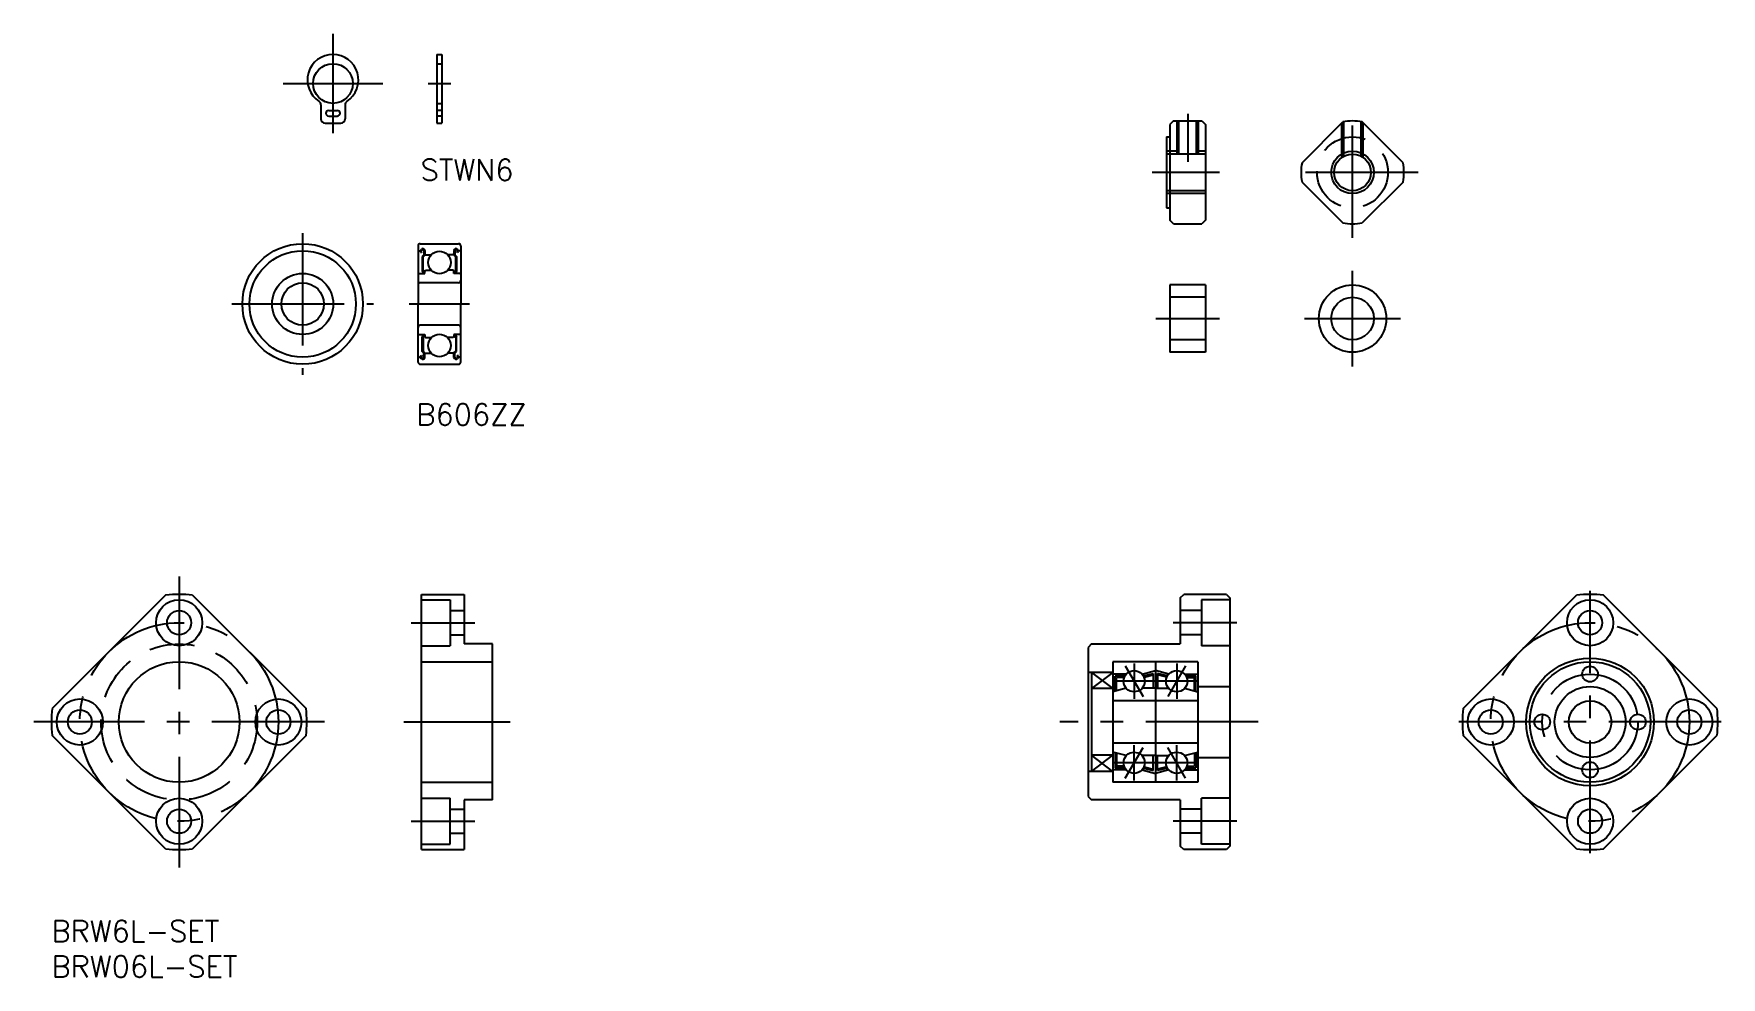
# Model space of a CAD drawing. Extents: x -3 to 235, y -8 to 125.
import ezdxf

# ---------------------------------------------------------------- set-up
doc = ezdxf.new("R2010")
doc.units = 0
doc.header["$LTSCALE"] = 0.5
doc.linetypes.add('CENTER', pattern=[50.8, 31.75, -6.35, 6.35, -6.35])
doc.linetypes.add('DASHED', pattern=[19.05, 12.7, -6.35])
for name, color, linetype in [('MSM_CENTER', 1, 'CENTER'), ('MSM_CONTINUOUS', 7, 'CONTINUOUS'), ('MSM_DASHED', 4, 'DASHED'), ('MSM_NARROW', 5, 'CONTINUOUS'), ('MSM_PART_NUMBER', 7, 'CONTINUOUS')]:
    doc.layers.add(name, color=color, linetype=linetype)
doc.styles.get("Standard").update_dxf_attribs({"font": 'txt.shx', "height": 3, "bigfont": 'bigfont.shx'})

# ---------------------------------------------------------------- blocks, each defined once
blk = doc.blocks.new('*U56')
at = {"layer": 'MSM_PART_NUMBER'}
blk.add_text('BRW6L-SET', height=3, dxfattribs=at).set_placement((0, -3))
blk = doc.blocks.new('*U57')
at = {"layer": 'MSM_PART_NUMBER'}
blk.add_text('BRW06L-SET', height=3, dxfattribs=at).set_placement((0, -8))

msp = doc.modelspace()

# ---------------------------------------------------------------- linework, layer by layer
at = {"layer": 'MSM_CENTER', "color": 1, "linetype": 'CENTER'}
for p, q in [((39.69, 125.06), (39.69, 111.03)), ((32.68, 118.04), (46.71, 118.04)), ((53.11, 118.04), (56.32, 118.04)), ((35.42, 96.95), (35.42, 76.95)), ((25.42, 86.95), (45.42, 86.95)), ((50.46, 86.95), (58.94, 86.95)), ((18, 48.5), (18, 7.5)), ((50.7, 42), (59.7, 42)), ((38.5, 28), (-2.5, 28)), ((49.7, 28), (64.7, 28)), ((50.7, 14), (59.7, 14))]:
    msp.add_line(p, q, dxfattribs=at)
at = {"layer": 'MSM_CENTER'}
for p, q in [((183.46, 96.26), (183.46, 114.76)), ((160.22, 113.76), (160.22, 107.01)), ((164.72, 105.51), (155.22, 105.51)), ((192.71, 105.51), (174.21, 105.51)), ((183.46, 78.14), (183.46, 91.64)), ((155.72, 84.89), (164.72, 84.89)), ((176.71, 84.89), (190.21, 84.89)), ((216.96, 9.5), (216.96, 46.5)), ((167.17, 42), (158.17, 42)), ((151.42, 35.92), (153.92, 31.58)), ((152.67, 36.25), (152.67, 31.25)), ((159.92, 35.92), (157.42, 31.58)), ((158.67, 36.25), (158.67, 31.25)), ((161.67, 33.75), (149.67, 33.75)), ((170.17, 28), (142.17, 28)), ((235.46, 28), (198.46, 28)), ((151.42, 20.08), (153.92, 24.42)), ((152.67, 19.75), (152.67, 24.75)), ((159.92, 20.08), (157.42, 24.42)), ((158.67, 19.75), (158.67, 24.75)), ((161.67, 22.25), (149.67, 22.25)), ((167.17, 14), (158.17, 14))]:
    msp.add_line(p, q, dxfattribs=at)
at = {"layer": 'MSM_CENTER', "color": 1, "linetype": 'CENTER'}
msp.add_circle((18, 28), 14, dxfattribs=at)
at = {"layer": 'MSM_CENTER'}
for radius in [14, 6.75]:
    msp.add_circle((216.96, 28), radius, dxfattribs=at)
at = {"layer": 'MSM_CONTINUOUS'}
for p, q in [((54.35, 122.14), (54.35, 112.44)), ((54.35, 122.14), (55.05, 122.14)), ((55.05, 122.14), (55.05, 112.44)), ((37.99, 115.02), (37.99, 113.04)), ((39.09, 114.24), (40.3, 114.24)), ((39.69, 115.24), (39.69, 114.24)), ((41.39, 115.02), (41.39, 113.04)), ((38.59, 112.44), (40.8, 112.44)), ((39.09, 113.44), (40.3, 113.44)), ((39.69, 113.44), (39.69, 112.44)), ((54.35, 112.44), (55.05, 112.44)), ((158.22, 112.76), (157.72, 112.26)), ((157.72, 112.26), (157.72, 98.76)), ((158.22, 112.76), (162.22, 112.76)), ((162.22, 112.76), (162.72, 112.26)), ((162.72, 112.26), (162.72, 98.76)), ((176.34, 106.87), (182.09, 112.63)), ((190.58, 106.87), (184.82, 112.63)), ((157.22, 110.51), (157.22, 100.51)), ((157.22, 110.51), (157.72, 110.51)), ((176.34, 104.14), (182.09, 98.39)), ((190.58, 104.14), (184.82, 98.39)), ((157.22, 100.51), (157.72, 100.51)), ((158.22, 98.26), (157.72, 98.76)), ((158.22, 98.26), (162.22, 98.26)), ((162.72, 98.76), (162.22, 98.26)), ((52, 95.45), (57.4, 95.45)), ((51.7, 95.15), (51.7, 86.95)), ((51.7, 94.55), (51.8, 94.45)), ((51.8, 94.45), (52.01, 94.45)), ((52.01, 94.45), (52.11, 94.62)), ((52.06, 94.28), (52.16, 94.21)), ((52.12, 94.39), (52.22, 94.56)), ((52.23, 94.32), (52.12, 94.39)), ((52.16, 94.21), (52.23, 94.32)), ((52.51, 93.9), (52.26, 93.65)), ((52.26, 93.65), (52.26, 91.59)), ((52.64, 93.85), (52.39, 93.6)), ((52.39, 91.59), (52.39, 93.6)), ((52.51, 94.48), (52.51, 93.9)), ((52.64, 94.48), (52.64, 93.85)), ((52.64, 94), (52.74, 93.9)), ((52.74, 93.9), (53.55, 93.9)), ((56.65, 93.9), (55.84, 93.9)), ((56.75, 94), (56.65, 93.9)), ((56.75, 94.48), (56.75, 93.85)), ((56.75, 93.85), (57.01, 93.6)), ((56.88, 94.48), (56.88, 93.9)), ((56.88, 93.9), (57.13, 93.65)), ((57.01, 91.59), (57.01, 93.6)), ((57.13, 93.65), (57.13, 91.59)), ((57.16, 94.32), (57.27, 94.39)), ((57.23, 94.21), (57.16, 94.32)), ((57.27, 94.39), (57.17, 94.56)), ((57.34, 94.28), (57.23, 94.21)), ((57.38, 94.45), (57.28, 94.62)), ((57.6, 94.45), (57.38, 94.45)), ((57.7, 94.55), (57.6, 94.45)), ((57.7, 95.15), (57.7, 86.95)), ((51.7, 91.15), (51.8, 91.25)), ((51.8, 91.25), (52.64, 91.25)), ((52.57, 91.59), (52.39, 91.59)), ((52.39, 91.47), (52.57, 91.47)), ((52.57, 91.47), (52.57, 91.59)), ((52.64, 91.6), (52.74, 91.7)), ((52.64, 91.25), (52.64, 91.6)), ((52.74, 91.7), (53.55, 91.7)), ((56.65, 91.7), (55.84, 91.7)), ((56.75, 91.6), (56.65, 91.7)), ((56.75, 91.25), (56.75, 91.6)), ((57.6, 91.25), (56.75, 91.25)), ((56.82, 91.59), (57.01, 91.59)), ((56.82, 91.47), (56.82, 91.59)), ((57.01, 91.47), (56.82, 91.47)), ((57.7, 91.15), (57.6, 91.25)), ((57.4, 89.95), (52, 89.95)), ((54.7, 89.95), (54.7, 89.95)), ((56.05, 89.95), (56.05, 89.95)), ((162.72, 89.64), (157.72, 89.64)), ((157.72, 89.64), (157.72, 80.14)), ((162.72, 89.64), (162.72, 80.14)), ((51.7, 78.75), (51.7, 86.95)), ((57.7, 78.75), (57.7, 86.95)), ((57.4, 83.95), (52, 83.95)), ((51.7, 82.75), (51.8, 82.65)), ((51.8, 82.65), (52.64, 82.65)), ((52.26, 80.25), (52.26, 82.3)), ((52.39, 82.43), (52.57, 82.43)), ((52.39, 82.3), (52.39, 80.3)), ((52.57, 82.3), (52.39, 82.3)), ((52.57, 82.43), (52.57, 82.3)), ((52.64, 82.65), (52.64, 82.3)), ((52.64, 82.3), (52.74, 82.2)), ((52.74, 82.2), (53.55, 82.2)), ((56.65, 82.2), (55.84, 82.2)), ((56.75, 82.3), (56.65, 82.2)), ((57.6, 82.65), (56.75, 82.65)), ((56.75, 82.65), (56.75, 82.3)), ((57.01, 82.43), (56.82, 82.43)), ((56.82, 82.43), (56.82, 82.3)), ((56.82, 82.3), (57.01, 82.3)), ((57.01, 82.3), (57.01, 80.3)), ((57.13, 80.25), (57.13, 82.3)), ((57.7, 82.75), (57.6, 82.65)), ((51.7, 79.35), (51.8, 79.45)), ((51.8, 79.45), (52.01, 79.45)), ((52.01, 79.45), (52.11, 79.28)), ((52.06, 79.62), (52.16, 79.68)), ((52.23, 79.57), (52.12, 79.51)), ((52.12, 79.51), (52.22, 79.34)), ((52.16, 79.68), (52.23, 79.57)), ((52.51, 80), (52.26, 80.25)), ((52.64, 80.05), (52.39, 80.3)), ((52.51, 79.42), (52.51, 80)), ((52.64, 79.42), (52.64, 80.05)), ((52.64, 79.9), (52.74, 80)), ((52.74, 80), (53.55, 80)), ((56.65, 80), (55.84, 80)), ((56.75, 79.9), (56.65, 80)), ((56.75, 80.05), (57.01, 80.3)), ((56.75, 79.42), (56.75, 80.05)), ((56.88, 80), (57.13, 80.25)), ((56.88, 79.42), (56.88, 80)), ((57.23, 79.68), (57.16, 79.57)), ((57.16, 79.57), (57.27, 79.51)), ((57.27, 79.51), (57.17, 79.34)), ((57.34, 79.62), (57.23, 79.68)), ((57.38, 79.45), (57.28, 79.28)), ((57.6, 79.45), (57.38, 79.45)), ((57.7, 79.35), (57.6, 79.45)), ((162.72, 80.14), (157.72, 80.14)), ((52, 78.45), (57.4, 78.45)), ((16.1, 45.9), (0.1, 29.9)), ((19.9, 45.9), (35.9, 29.9)), ((52.2, 46), (58.2, 46)), ((52.2, 10), (52.2, 46)), ((52.2, 45.25), (56.2, 45.25)), ((56.2, 45.25), (56.2, 38.75)), ((58.2, 46), (58.2, 39)), ((159.17, 45.5), (159.67, 46)), ((159.17, 45.5), (159.17, 39)), ((165.67, 46), (159.67, 46)), ((166.17, 45.25), (162.17, 45.25)), ((162.17, 45.25), (162.17, 38.75)), ((165.67, 46), (166.17, 45.5)), ((166.17, 45.5), (166.17, 10.5)), ((199.06, 29.9), (215.06, 45.9)), ((234.85, 29.9), (218.85, 45.9)), ((56.2, 43.7), (58.2, 43.7)), ((162.17, 43.7), (159.17, 43.7)), ((52.2, 38.75), (56.2, 38.75)), ((56.2, 40.3), (58.2, 40.3)), ((62.2, 39), (58.2, 39)), ((62.2, 17), (62.2, 39)), ((146.67, 39), (146.17, 38.5)), ((146.17, 38.5), (146.17, 17.5)), ((146.67, 39), (159.17, 39)), ((162.17, 40.3), (159.17, 40.3)), ((166.17, 38.75), (162.17, 38.75)), ((52.2, 36.5), (62.2, 36.5)), ((161.67, 36.5), (149.67, 36.5)), ((149.67, 36.5), (149.67, 19.5)), ((155.67, 36.5), (155.67, 19.5)), ((161.67, 36.5), (161.67, 19.5)), ((149.67, 35), (146.17, 35)), ((146.67, 35), (146.67, 21)), ((151.55, 34.75), (149.67, 34.75)), ((151.34, 34.45), (149.97, 34.45)), ((149.97, 32.38), (149.97, 34.45)), ((151.25, 34.25), (150.17, 34.25)), ((150.17, 32.38), (150.17, 34.25)), ((153.79, 34.75), (155.67, 35.25)), ((153.97, 34.49), (155.37, 34.86)), ((154.06, 34.31), (155.37, 34.66)), ((155.37, 34.86), (155.37, 32.75)), ((157.55, 34.75), (155.67, 35.25)), ((155.97, 34.86), (155.97, 32.75)), ((157.36, 34.49), (155.97, 34.86)), ((157.28, 34.31), (155.97, 34.66)), ((159.79, 34.75), (161.67, 34.75)), ((160, 34.45), (161.37, 34.45)), ((160.08, 34.25), (161.17, 34.25)), ((161.17, 32.38), (161.17, 34.25)), ((161.37, 32.38), (161.37, 34.45)), ((149.67, 32.7), (146.67, 32.7)), ((151.55, 32.75), (149.67, 32.25)), ((161.67, 31), (149.67, 31)), ((155.67, 32.75), (153.79, 32.75)), ((155.67, 32.75), (157.55, 32.75)), ((159.79, 32.75), (161.67, 32.25)), ((161.67, 33), (166.17, 33)), ((16.1, 10.1), (0.1, 26.1)), ((35.9, 26.1), (19.9, 10.1)), ((161.67, 25), (149.67, 25)), ((215.06, 10.1), (199.06, 26.1)), ((218.85, 10.1), (234.85, 26.1)), ((149.67, 23.3), (146.67, 23.3)), ((151.55, 23.25), (149.67, 23.75)), ((149.97, 23.62), (149.97, 21.55)), ((151.34, 21.55), (149.97, 21.55)), ((150.17, 23.62), (150.17, 21.75)), ((151.25, 21.75), (150.17, 21.75)), ((155.67, 23.25), (153.79, 23.25)), ((153.97, 21.51), (155.37, 21.14)), ((154.06, 21.69), (155.37, 21.34)), ((155.37, 21.14), (155.37, 23.25)), ((155.67, 23.25), (157.55, 23.25)), ((155.97, 21.14), (155.97, 23.25)), ((157.28, 21.69), (155.97, 21.34)), ((157.36, 21.51), (155.97, 21.14)), ((159.79, 23.25), (161.67, 23.75)), ((160, 21.55), (161.37, 21.55)), ((160.08, 21.75), (161.17, 21.75)), ((161.17, 23.62), (161.17, 21.75)), ((161.37, 23.62), (161.37, 21.55)), ((161.67, 23), (166.17, 23)), ((52.2, 19.5), (62.2, 19.5)), ((149.67, 21), (146.17, 21)), ((151.55, 21.25), (149.67, 21.25)), ((161.67, 19.5), (149.67, 19.5)), ((153.79, 21.25), (155.67, 20.75)), ((157.55, 21.25), (155.67, 20.75)), ((159.79, 21.25), (161.67, 21.25)), ((52.2, 17.25), (56.2, 17.25)), ((56.2, 10.75), (56.2, 17.25)), ((62.2, 17), (58.2, 17)), ((58.2, 17), (58.2, 10)), ((146.17, 17.5), (146.67, 17)), ((159.17, 17), (146.67, 17)), ((159.17, 17), (159.17, 10.5)), ((162.17, 10.75), (162.17, 17.25)), ((166.17, 17.25), (162.17, 17.25)), ((56.2, 15.7), (58.2, 15.7)), ((162.17, 15.7), (159.17, 15.7)), ((56.2, 12.3), (58.2, 12.3)), ((162.17, 12.3), (159.17, 12.3)), ((52.2, 10.75), (56.2, 10.75)), ((52.2, 10), (58.2, 10)), ((159.67, 10), (159.17, 10.5)), ((165.67, 10), (159.67, 10)), ((166.17, 10.75), (162.17, 10.75)), ((166.17, 10.5), (165.67, 10))]:
    msp.add_line(p, q, dxfattribs=at)
for centre, radius in [((39.69, 118.04), 2.8), ((183.46, 105.51), 2.59), ((35.42, 86.95), 8.5), ((35.42, 86.95), 7.5), ((54.7, 92.8), 1.59), ((35.42, 86.95), 4.3), ((35.42, 86.95), 3), ((183.46, 84.89), 4.75), ((183.46, 84.89), 3), ((54.7, 81.1), 1.59), ((18, 42), 3.25), ((216.96, 42), 3.25), ((18, 42), 1.7), ((216.96, 42), 1.7), ((18, 28), 8.5), ((216.96, 28), 9), ((216.96, 28), 8.5), ((216.96, 34.75), 1.1), ((152.67, 33.75), 1.5), ((158.67, 33.75), 1.5), ((4, 28), 3.25), ((32, 28), 3.25), ((202.96, 28), 3.25), ((216.96, 28), 5), ((216.96, 28), 3), ((230.96, 28), 3.25), ((4, 28), 1.7), ((32, 28), 1.7), ((202.96, 28), 1.7), ((210.21, 28), 1.1), ((223.71, 28), 1.1), ((230.96, 28), 1.7), ((152.67, 22.25), 1.5), ((158.67, 22.25), 1.5), ((216.96, 21.25), 1.1), ((18, 14), 3.25), ((216.96, 14), 3.25), ((18, 14), 1.7), ((216.96, 14), 1.7)]:
    msp.add_circle(centre, radius, dxfattribs=at)
for centre, radius, start, end in [((39.69, 118.54), 3.6, 302.8505, 237.1495), ((37.39, 115.02), 0.6, 0, 54.9004), ((39.09, 113.84), 0.4, 90, 270), ((40.29, 113.84), 0.4, 270, 90), ((41.99, 115.02), 0.6, 125.0996, 180), ((38.59, 113.04), 0.6, 180, 270), ((40.79, 113.04), 0.6, 270, 0), ((183.46, 105.51), 7.25, 79.1484, 100.8516), ((183.46, 105.51), 7.25, 169.1484, 190.8516), ((183.46, 105.51), 7.25, 349.1484, 10.8516), ((183.46, 105.51), 7.25, 259.1484, 280.8516), ((52, 95.15), 0.3, 90, 180), ((57.4, 95.15), 0.3, 0, 90), ((52.12, 94.39), 0.126, 149.9926, 240.0026), ((52.36, 94.48), 0.282, 0, 150.0017), ((52.36, 94.48), 0.156, 0, 150.0019), ((57.04, 94.48), 0.282, 29.9983, 180), ((57.04, 94.48), 0.156, 29.9981, 180), ((57.27, 94.39), 0.126, 299.9974, 30.0074), ((52.39, 91.59), 0.126, 180.0001, 270), ((57.01, 91.59), 0.126, 270, 359.9999), ((52, 90.25), 0.3, 180, 270), ((57.4, 90.25), 0.3, 270, 0), ((52, 83.65), 0.3, 90, 180), ((57.4, 83.65), 0.3, 0, 90), ((52.39, 82.3), 0.126, 90, 179.9999), ((57.01, 82.3), 0.126, 0.0001, 90), ((52, 78.75), 0.3, 180, 270), ((52.12, 79.51), 0.126, 119.9974, 210.0074), ((52.36, 79.42), 0.282, 209.9983, 0), ((52.36, 79.42), 0.156, 209.9981, 0), ((57.04, 79.42), 0.282, 180, 330.0017), ((57.04, 79.42), 0.156, 180, 330.0019), ((57.27, 79.51), 0.126, 329.9926, 60.0026), ((57.4, 78.75), 0.3, 270, 0), ((18, 28), 18, 83.9424, 96.0576), ((216.96, 28), 18, 83.9424, 96.0576), ((18, 28), 18, 173.9424, 186.0576), ((18, 28), 18, 353.9424, 6.0576), ((216.96, 28), 18, 173.9424, 186.0576), ((216.96, 28), 18, 353.9424, 6.0576), ((18, 28), 18, 263.9424, 276.0576), ((216.96, 28), 18, 263.9424, 276.0576)]:
    msp.add_arc(centre, radius, start, end, dxfattribs=at)
at = {"layer": 'MSM_DASHED'}
for p, q in [((54.35, 120.84), (55.05, 120.84)), ((54.35, 115.24), (55.05, 115.24)), ((55.05, 114.24), (54.35, 114.24)), ((55.05, 113.44), (54.35, 113.44)), ((158.72, 108.1), (158.72, 112.76)), ((158.99, 108.1), (158.99, 112.76)), ((161.45, 108.1), (161.45, 112.76)), ((161.72, 108.1), (161.72, 112.76)), ((181.96, 107.62), (181.96, 112.49)), ((182.23, 107.79), (182.23, 112.65)), ((184.69, 107.79), (184.69, 112.65)), ((184.96, 107.62), (184.96, 112.49)), ((158.72, 108.51), (157.22, 108.51)), ((162.72, 108.1), (157.22, 108.1)), ((162.72, 108.51), (161.72, 108.51)), ((162.72, 102.91), (157.22, 102.91)), ((162.72, 102.51), (157.22, 102.51)), ((162.72, 87.89), (157.72, 87.89)), ((162.72, 81.89), (157.72, 81.89))]:
    msp.add_line(p, q, dxfattribs=at)
for centre, radius in [((183.46, 105.51), 5), ((18, 28), 11)]:
    msp.add_circle(centre, radius, dxfattribs=at)
at = {"layer": 'MSM_NARROW'}
for p, q in [((149.67, 35), (146.67, 32.7)), ((146.67, 35), (149.67, 32.7)), ((149.67, 21), (146.67, 23.3)), ((146.67, 21), (149.67, 23.3))]:
    msp.add_line(p, q, dxfattribs=at)
msp.add_circle((183.46, 105.51), 3, dxfattribs=at)

# ---------------------------------------------------------------- block references
at = {"layer": 'MSM_CONTINUOUS'}
for name in ['*U56', '*U57']:
    msp.add_blockref(name, (0, 0), dxfattribs=at)

# ---------------------------------------------------------------- texts
at = {"layer": 'MSM_PART_NUMBER'}
for s, p in [('STWN6', (52.04, 104.35)), ('B606ZZ', (51.45, 69.85))]:
    msp.add_text(s, height=3, dxfattribs=at).set_placement(p)

doc.saveas('drawing.dxf')
